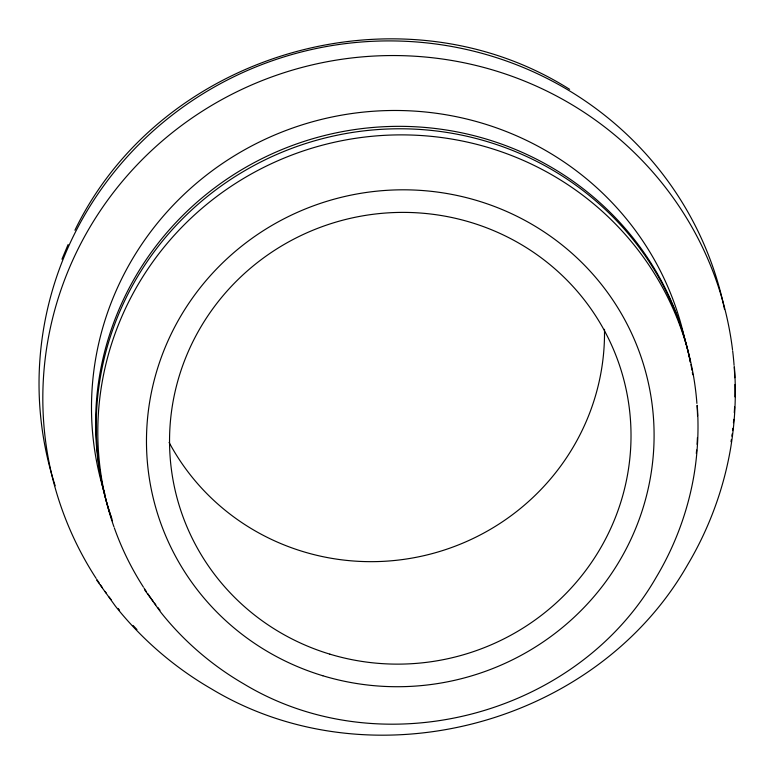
<?xml version="1.0" encoding="UTF-8"?>
<svg xmlns="http://www.w3.org/2000/svg" width="774" height="774" viewBox="0 0 774 774"><rect width="100%" height="100%" fill="white"/><g stroke="black" fill="none" stroke-linecap="round" stroke-linejoin="round"><path stroke-width="1.16" d="M61.959 259.184L68.102 244.555M74.923 230.217C161.708 51.229 401.571 -16.873 569.635 89.339M144.641 589.846L160.915 612.457C183.719 641.133 211.95 665.408 243.626 683.81L243.936 683.993C381.63 767.121 576.698 716.453 656.507 576.785L656.691 576.485C675.402 544.993 688.241 510.037 694.201 473.891L694.278 473.398C697.887 450.903 698.883 428.012 697.229 405.286M96.779 580.239L115.5 606.265C141.816 639.353 174.402 667.372 210.954 688.608L211.263 688.783C370.195 784.739 595.351 726.254 687.467 565.059L687.641 564.749C709.236 528.41 724.058 488.075 730.937 446.356L731.004 445.863C735.174 419.905 736.326 393.492 734.42 367.273M604.484 329.298A231.078 225.515 -14.5 0 1 430.508 554.058A231.078 225.515 -14.5 0 1 169.1 442.418M96.15 578.42A346.626 338.277 -14.5 0 1 273.019 76.471A346.626 338.277 -14.5 0 1 732.523 349.684M732.659 350.796A346.626 338.277 -14.5 0 1 734.081 365.357M734.168 366.479A346.626 338.277 -14.5 0 1 734.787 377.722M734.981 384.465A346.626 338.277 -14.5 0 1 734.961 396.859M734.613 406.989A346.626 338.277 -14.5 0 1 734.284 412.619M733.762 419.363A346.626 338.277 -14.5 0 1 733.442 422.73M732.852 428.341A346.626 338.277 -14.5 0 1 732.581 430.576M732.156 433.933A346.626 338.277 -14.5 0 1 731.856 436.168M731.372 439.526A346.626 338.277 -14.5 0 1 731.024 441.761M136.95 629.514A346.626 338.277 -14.5 0 1 133.041 625.431M119.564 610.202A346.626 338.277 -14.5 0 1 118.122 608.461M111.108 599.608A346.626 338.277 -14.5 0 1 109.066 596.909M106.377 593.281A346.626 338.277 -14.5 0 1 105.061 591.452M102.449 587.776A346.626 338.277 -14.5 0 1 100.533 584.989M99.266 583.122A346.626 338.277 -14.5 0 1 96.769 579.368M113.972 526.881A300.409 293.172 -14.5 0 1 337.619 141.555A300.409 293.172 -14.5 0 1 696.9 403.38M697.055 405.644A300.409 293.172 -14.5 0 1 697.567 415.88M697.442 437.513A300.409 293.172 -14.5 0 1 697.064 444.334M696.629 450.023A300.409 293.172 -14.5 0 1 696.31 453.429M159.995 610.26A300.409 293.172 -14.5 0 1 157.877 607.561M155.797 604.842A300.409 293.172 -14.5 0 1 154.432 603.014M153.078 601.175A300.409 293.172 -14.5 0 1 151.743 599.328M151.075 598.399A300.409 293.172 -14.5 0 1 147.815 593.726M146.538 591.839A300.409 293.172 -14.5 0 1 144.022 588.037M143.403 587.079A300.409 293.172 -14.5 0 1 114.349 527.955M107.857 506.718A300.409 293.172 -14.5 0 1 325.825 137.801A300.409 293.172 -14.5 0 1 690.505 362.367M690.94 364.602A300.409 293.172 -14.5 0 1 691.966 370.195M692.343 372.439A300.409 293.172 -14.5 0 1 692.701 374.684M112.394 520.786A300.409 293.172 -14.5 0 1 108.176 507.802M111.756 518.348A300.409 293.172 -14.5 0 1 318.994 136.969A300.409 293.172 -14.5 0 1 690.311 362.164M104.78 493.86A300.409 293.172 -14.5 0 1 316.576 120.657A300.409 293.172 -14.5 0 1 685.077 340.734M55.167 485.772A346.626 338.277 -14.5 0 1 298.938 52.603A346.626 338.277 -14.5 0 1 724.561 309.523M322.826 675.75A254.191 248.067 -14.5 0 0 648.331 382.762A254.191 248.067 -14.5 0 0 229.685 256.291A254.191 248.067 -14.5 0 0 322.826 675.75M329.869 654.156A231.078 225.515 -14.5 0 0 625.779 387.803A231.078 225.515 -14.5 0 0 245.194 272.825A231.078 225.515 -14.5 0 0 329.869 654.156"/></g></svg>
